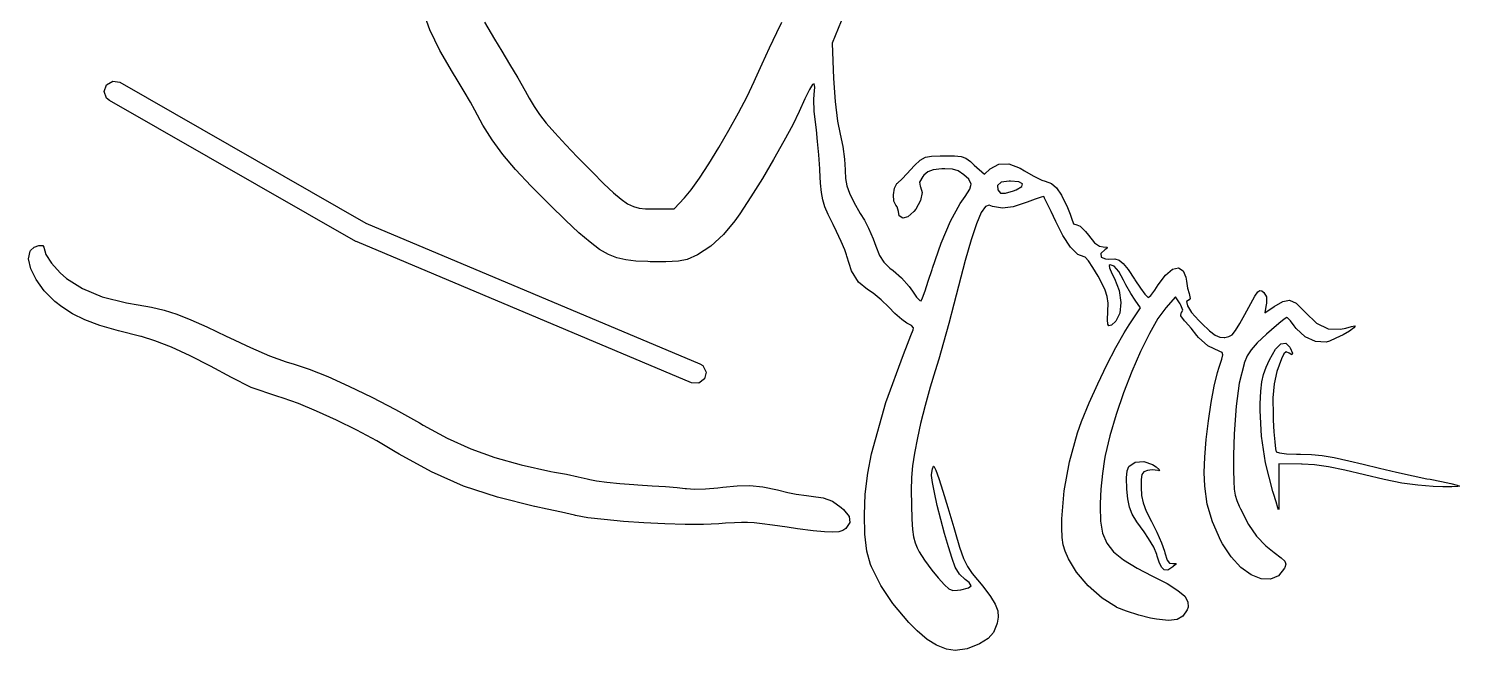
# Model space of a CAD drawing. Extents: x 26 to 70, y -152 to -25.
# Drawn here: x 48.4 to 58.72, y -120.49 to -116.01 of the extents above; entities that cross this region are included whole.
import ezdxf

# ---------------------------------------------------------------- set-up
doc = ezdxf.new("R2010")
doc.units = 0
doc.layers.add('BLACK', color=7, linetype='CONTINUOUS')

msp = doc.modelspace()

# ---------------------------------------------------------------- linework, layer by layer
at = {"layer": 'BLACK', "linetype": 'CONTINUOUS'}
for p, q in [((51.2954, -116.016), (51.2398, -115.863)), ((51.6907, -115.96), (51.7609, -116.083)), ((53.7971, -116.036), (53.8344, -115.96)), ((54.2629, -115.952), (54.1967, -116.112)), ((51.3666, -116.164), (51.2954, -116.016)), ((51.7609, -116.083), (51.8143, -116.17)), ((53.7456, -116.145), (53.7971, -116.036)), ((51.4597, -116.321), (51.3666, -116.164)), ((51.8143, -116.17), (51.871, -116.262)), ((53.6927, -116.26), (53.7456, -116.145)), ((54.1967, -116.112), (54.2072, -116.367)), ((51.871, -116.262), (51.9304, -116.362)), ((53.6455, -116.366), (53.6927, -116.26)), ((48.9643, -116.411), (49.0086, -116.385)), ((49.0086, -116.385), (49.0592, -116.394)), ((49.0592, -116.394), (50.8333, -117.408)), ((51.4932, -116.375), (51.4597, -116.321)), ((51.5441, -116.459), (51.4932, -116.375)), ((51.9304, -116.362), (51.9841, -116.456)), ((53.5841, -116.496), (53.6352, -116.389)), ((53.6352, -116.389), (53.6455, -116.366)), ((54.2072, -116.367), (54.2181, -116.533)), ((48.947, -116.459), (48.9643, -116.411)), ((48.9648, -116.507), (48.947, -116.459)), ((51.5888, -116.536), (51.5441, -116.459)), ((51.9841, -116.456), (52.0124, -116.507)), ((53.5219, -116.614), (53.5841, -116.496)), ((54.0339, -116.445), (54.0012, -116.512)), ((54.0556, -116.41), (54.0339, -116.445)), ((54.0677, -116.405), (54.0556, -116.41)), ((54.065, -116.518), (54.0674, -116.481)), ((54.0674, -116.481), (54.0713, -116.429)), ((54.0713, -116.429), (54.0677, -116.405)), ((48.9848, -116.524), (48.9648, -116.507)), ((50.7628, -117.54), (48.9848, -116.524)), ((51.6203, -116.595), (51.5888, -116.536)), ((51.6782, -116.703), (51.6203, -116.595)), ((52.0124, -116.507), (52.0472, -116.568)), ((52.0472, -116.568), (52.0863, -116.626)), ((53.9596, -116.604), (53.913, -116.701)), ((54.0012, -116.512), (53.9596, -116.604)), ((54.0668, -116.602), (54.065, -116.518)), ((54.076, -116.681), (54.0668, -116.602)), ((54.2181, -116.533), (54.2358, -116.675)), ((51.7446, -116.809), (51.6782, -116.703)), ((52.0863, -116.626), (52.1344, -116.688)), ((52.1344, -116.688), (52.196, -116.758)), ((53.4525, -116.739), (53.5219, -116.614)), ((53.913, -116.701), (53.8499, -116.819)), ((54.0838, -116.736), (54.076, -116.681)), ((54.2358, -116.675), (54.2547, -116.768)), ((51.8217, -116.914), (51.7446, -116.809)), ((52.196, -116.758), (52.2757, -116.844)), ((53.3798, -116.864), (53.4525, -116.739)), ((54.0927, -116.82), (54.0838, -116.736)), ((54.2547, -116.768), (54.2731, -116.856)), ((51.914, -117.023), (51.8217, -116.914)), ((52.2757, -116.844), (52.3588, -116.93)), ((53.3077, -116.981), (53.3798, -116.864)), ((53.8499, -116.819), (53.7754, -116.951)), ((54.1009, -116.917), (54.0927, -116.82)), ((54.2731, -116.856), (54.2864, -116.948)), ((52.3588, -116.93), (52.4656, -117.039)), ((53.2399, -117.085), (53.3077, -116.981)), ((53.7754, -116.951), (53.6942, -117.087)), ((54.1073, -117.017), (54.1009, -116.917)), ((54.1077, -117.026), (54.1073, -117.017)), ((54.2864, -116.948), (54.2919, -117.025)), ((54.7362, -117.053), (54.7913, -116.993)), ((54.7913, -116.993), (54.8324, -116.955)), ((54.8324, -116.955), (54.87, -116.934)), ((54.87, -116.934), (54.9147, -116.925)), ((54.9147, -116.925), (54.977, -116.923)), ((54.989, -117.018), (54.9263, -117.024)), ((54.977, -116.923), (55.0058, -116.923)), ((55.0095, -117.017), (54.989, -117.018)), ((55.0058, -116.923), (55.0788, -116.924)), ((55.0661, -117.019), (55.0095, -117.017)), ((55.0788, -116.924), (55.1268, -116.929)), ((55.1268, -116.929), (55.1617, -116.941)), ((55.1617, -116.941), (55.195, -116.965)), ((55.195, -116.965), (55.2225, -116.99)), ((55.2225, -116.99), (55.2961, -117.056)), ((55.2961, -117.056), (55.3377, -117.017)), ((55.3377, -117.017), (55.3984, -116.983)), ((55.3984, -116.983), (55.4714, -116.982)), ((55.4714, -116.982), (55.5535, -117.013)), ((55.5535, -117.013), (55.585, -117.033)), ((52.0262, -117.143), (51.914, -117.023)), ((52.4656, -117.039), (52.5511, -117.125)), ((53.1803, -117.169), (53.2399, -117.085)), ((53.6942, -117.087), (53.6112, -117.22)), ((54.1132, -117.12), (54.1077, -117.026)), ((54.1195, -117.189), (54.1132, -117.12)), ((54.2919, -117.025), (54.2919, -117.029)), ((54.2919, -117.029), (54.2943, -117.087)), ((54.2943, -117.087), (54.3031, -117.139)), ((54.6649, -117.123), (54.6679, -117.12)), ((54.6679, -117.12), (54.7015, -117.089)), ((54.7015, -117.089), (54.7362, -117.053)), ((54.8517, -117.073), (54.8283, -117.114)), ((54.8283, -117.114), (54.8318, -117.142)), ((54.8582, -117.064), (54.8517, -117.073)), ((54.887, -117.038), (54.8582, -117.064)), ((54.9263, -117.024), (54.887, -117.038)), ((55.1067, -117.032), (55.0661, -117.019)), ((55.1467, -117.061), (55.1067, -117.032)), ((55.1819, -117.093), (55.1467, -117.061)), ((55.2, -117.127), (55.1819, -117.093)), ((55.4155, -117.113), (55.3897, -117.137)), ((55.4738, -117.106), (55.4155, -117.113)), ((55.4839, -117.106), (55.4738, -117.106)), ((55.5435, -117.112), (55.4839, -117.106)), ((55.571, -117.125), (55.5435, -117.112)), ((55.585, -117.033), (55.6466, -117.069)), ((55.6466, -117.069), (55.71, -117.098)), ((55.71, -117.098), (55.7343, -117.106)), ((55.7343, -117.106), (55.7793, -117.124)), ((52.1629, -117.28), (52.0262, -117.143)), ((52.5511, -117.125), (52.6196, -117.19)), ((52.6196, -117.19), (52.6752, -117.237)), ((53.1328, -117.227), (53.1803, -117.169)), ((53.6112, -117.22), (53.5312, -117.342)), ((54.1294, -117.242), (54.1195, -117.189)), ((54.3031, -117.139), (54.3216, -117.193)), ((54.3216, -117.193), (54.3528, -117.257)), ((54.639, -117.205), (54.6471, -117.157)), ((54.6419, -117.251), (54.639, -117.205)), ((54.6471, -117.157), (54.6649, -117.123)), ((54.8318, -117.142), (54.8346, -117.146)), ((54.8346, -117.146), (54.8474, -117.188)), ((54.8474, -117.188), (54.835, -117.245)), ((55.1211, -117.268), (55.1567, -117.216)), ((55.1567, -117.216), (55.1913, -117.164)), ((55.1913, -117.164), (55.1977, -117.137)), ((55.1977, -117.137), (55.2, -117.127)), ((55.3897, -117.137), (55.3931, -117.17)), ((55.3931, -117.17), (55.4114, -117.192)), ((55.4114, -117.192), (55.4465, -117.193)), ((55.4465, -117.193), (55.5045, -117.175)), ((55.5045, -117.175), (55.5238, -117.168)), ((55.5238, -117.168), (55.5649, -117.144)), ((55.5649, -117.144), (55.571, -117.125)), ((55.705, -117.221), (55.662, -117.236)), ((55.7232, -117.218), (55.705, -117.221)), ((55.7291, -117.229), (55.7232, -117.218)), ((55.7793, -117.124), (55.8145, -117.154)), ((55.8145, -117.154), (55.8503, -117.208)), ((55.8503, -117.208), (55.8572, -117.22)), ((55.8572, -117.22), (55.8892, -117.283)), ((52.2744, -117.388), (52.1629, -117.28)), ((52.6752, -117.237), (52.7221, -117.269)), ((52.7221, -117.269), (52.7644, -117.289)), ((52.7644, -117.289), (52.8064, -117.3)), ((52.8064, -117.3), (52.852, -117.305)), ((52.852, -117.305), (52.9056, -117.306)), ((52.9056, -117.306), (52.9122, -117.306)), ((52.9122, -117.306), (53.0584, -117.306)), ((53.0584, -117.306), (53.1328, -117.227)), ((54.1452, -117.292), (54.1294, -117.242)), ((54.1695, -117.347), (54.1452, -117.292)), ((54.3528, -117.257), (54.3999, -117.339)), ((54.6568, -117.279), (54.6419, -117.251)), ((54.6668, -117.291), (54.6568, -117.279)), ((54.675, -117.326), (54.6668, -117.291)), ((54.6815, -117.357), (54.675, -117.326)), ((54.7858, -117.326), (54.7432, -117.364)), ((54.7997, -117.308), (54.7858, -117.326)), ((54.835, -117.245), (54.7997, -117.308)), ((55.0515, -117.395), (55.1211, -117.268)), ((55.3037, -117.288), (55.2731, -117.332)), ((55.3297, -117.279), (55.3037, -117.288)), ((55.3532, -117.288), (55.3297, -117.279)), ((55.4249, -117.301), (55.3532, -117.288)), ((55.5019, -117.292), (55.4249, -117.301)), ((55.5956, -117.261), (55.5019, -117.292)), ((55.603, -117.258), (55.5956, -117.261)), ((55.662, -117.236), (55.603, -117.258)), ((55.7478, -117.267), (55.7291, -117.229)), ((55.7758, -117.326), (55.7478, -117.267)), ((55.8097, -117.398), (55.7758, -117.326)), ((55.8892, -117.283), (55.9141, -117.343)), ((50.8333, -117.408), (53.2421, -118.422)), ((52.3707, -117.478), (52.2744, -117.388)), ((53.4956, -117.393), (53.4148, -117.49)), ((53.5312, -117.342), (53.4956, -117.393)), ((54.2048, -117.418), (54.1695, -117.347)), ((54.2293, -117.468), (54.2048, -117.418)), ((54.3999, -117.339), (54.4295, -117.388)), ((54.4295, -117.388), (54.4599, -117.446)), ((54.7062, -117.374), (54.6815, -117.357)), ((54.7432, -117.364), (54.7062, -117.374)), ((54.9839, -117.552), (55.0515, -117.395)), ((55.2382, -117.413), (55.199, -117.528)), ((55.2731, -117.332), (55.2382, -117.413)), ((55.8613, -117.499), (55.8097, -117.398)), ((55.9141, -117.343), (55.9233, -117.373)), ((55.9233, -117.373), (55.9389, -117.415)), ((55.9389, -117.415), (55.9609, -117.422)), ((55.9609, -117.422), (55.9869, -117.43)), ((55.9869, -117.43), (56.0241, -117.468)), ((52.451, -117.547), (52.3707, -117.478)), ((53.4148, -117.49), (53.3223, -117.574)), ((54.2629, -117.541), (54.2293, -117.468)), ((54.4599, -117.446), (54.4921, -117.521)), ((54.4921, -117.521), (54.5118, -117.574)), ((55.199, -117.528), (55.1557, -117.678)), ((55.9172, -117.583), (55.8613, -117.499)), ((56.0241, -117.468), (56.0453, -117.496)), ((56.0453, -117.496), (56.0891, -117.55)), ((48.4019, -117.667), (48.4128, -117.611)), ((48.4128, -117.611), (48.4165, -117.605)), ((48.4165, -117.605), (48.4425, -117.582)), ((48.4425, -117.582), (48.4763, -117.57)), ((48.4763, -117.57), (48.5038, -117.571)), ((48.5038, -117.571), (48.5119, -117.583)), ((48.5119, -117.583), (48.5266, -117.635)), ((48.5266, -117.635), (48.5674, -117.698)), ((50.7654, -117.541), (50.7628, -117.54)), ((50.7709, -117.544), (50.7654, -117.541)), ((53.1839, -118.56), (50.7709, -117.544)), ((52.5201, -117.598), (52.451, -117.547)), ((52.583, -117.635), (52.5201, -117.598)), ((52.6443, -117.659), (52.583, -117.635)), ((53.3223, -117.574), (53.227, -117.638)), ((54.2879, -117.601), (54.2629, -117.541)), ((54.3002, -117.637), (54.2879, -117.601)), ((54.302, -117.646), (54.3002, -117.637)), ((54.5118, -117.574), (54.5386, -117.643)), ((54.9203, -117.734), (54.9839, -117.552)), ((55.9692, -117.635), (55.9172, -117.583)), ((56.016, -117.652), (55.9692, -117.635)), ((56.0891, -117.55), (56.1266, -117.576)), ((56.1266, -117.576), (56.1509, -117.58)), ((56.1656, -117.599), (56.135, -117.628)), ((56.135, -117.628), (56.1374, -117.653)), ((56.1509, -117.58), (56.1815, -117.582)), ((56.1789, -117.591), (56.1656, -117.599)), ((56.1815, -117.582), (56.1789, -117.591)), ((48.4172, -117.737), (48.4019, -117.667)), ((48.4558, -117.816), (48.4172, -117.737)), ((48.5674, -117.698), (48.629, -117.766)), ((52.7091, -117.674), (52.6443, -117.659)), ((52.782, -117.682), (52.7091, -117.674)), ((52.868, -117.686), (52.782, -117.682)), ((52.8852, -117.687), (52.868, -117.686)), ((52.9984, -117.687), (52.8852, -117.687)), ((53.0891, -117.682), (52.9984, -117.687)), ((53.1507, -117.671), (53.0891, -117.682)), ((53.227, -117.638), (53.1507, -117.671)), ((54.3371, -117.753), (54.302, -117.646)), ((54.5386, -117.643), (54.5691, -117.691)), ((54.5691, -117.691), (54.6139, -117.733)), ((54.6139, -117.733), (54.6384, -117.751)), ((54.9179, -117.742), (54.9203, -117.734)), ((55.1557, -117.678), (55.1086, -117.862)), ((56.0217, -117.655), (56.016, -117.652)), ((56.0455, -117.681), (56.0217, -117.655)), ((56.0785, -117.728), (56.0455, -117.681)), ((56.1153, -117.791), (56.0785, -117.728)), ((56.1374, -117.653), (56.1697, -117.667)), ((56.1697, -117.667), (56.1937, -117.668)), ((56.1937, -117.668), (56.2348, -117.667)), ((56.2033, -117.709), (56.1942, -117.713)), ((56.1942, -117.713), (56.198, -117.732)), ((56.198, -117.732), (56.2154, -117.772)), ((56.2312, -117.719), (56.2033, -117.709)), ((56.2647, -117.758), (56.2312, -117.719)), ((56.2348, -117.667), (56.2669, -117.676)), ((56.2669, -117.676), (56.2968, -117.7)), ((56.2968, -117.7), (56.3313, -117.743)), ((56.6508, -117.741), (56.6941, -117.73)), ((56.6941, -117.73), (56.7281, -117.752)), ((48.5148, -117.897), (48.4558, -117.816)), ((48.629, -117.766), (48.676, -117.808)), ((48.676, -117.808), (48.7894, -117.881)), ((54.3884, -117.835), (54.3371, -117.753)), ((54.4527, -117.888), (54.3884, -117.835)), ((54.6384, -117.751), (54.6983, -117.803)), ((54.6983, -117.803), (54.7534, -117.865)), ((54.8669, -117.896), (54.8909, -117.826)), ((54.8909, -117.826), (54.9179, -117.742)), ((56.1382, -117.833), (56.1153, -117.791)), ((56.1667, -117.892), (56.1382, -117.833)), ((56.2154, -117.772), (56.2333, -117.808)), ((56.2333, -117.808), (56.2676, -117.895)), ((56.2991, -117.819), (56.2647, -117.758)), ((56.3159, -117.853), (56.2991, -117.819)), ((56.3313, -117.743), (56.3771, -117.812)), ((56.3771, -117.812), (56.3811, -117.818)), ((56.3811, -117.818), (56.4201, -117.877)), ((56.5497, -117.853), (56.6016, -117.783)), ((56.6016, -117.783), (56.6508, -117.741)), ((56.7281, -117.752), (56.7283, -117.752)), ((56.7283, -117.752), (56.7491, -117.798)), ((56.7491, -117.798), (56.7537, -117.828)), ((56.7537, -117.828), (56.7603, -117.877)), ((48.5912, -117.973), (48.5148, -117.897)), ((48.7894, -117.881), (48.9328, -117.94)), ((48.9328, -117.94), (49.1077, -117.984)), ((54.4927, -117.913), (54.4527, -117.888)), ((54.5513, -117.961), (54.4927, -117.913)), ((54.7534, -117.865), (54.7764, -117.899)), ((54.7764, -117.899), (54.8057, -117.943)), ((54.8057, -117.943), (54.8291, -117.967)), ((54.8386, -117.968), (54.8487, -117.946)), ((54.8487, -117.946), (54.8669, -117.896)), ((55.1086, -117.862), (55.0754, -117.994)), ((56.1818, -117.938), (56.1667, -117.892)), ((56.1869, -117.985), (56.1818, -117.938)), ((56.2676, -117.895), (56.2802, -117.981)), ((56.3507, -117.917), (56.3159, -117.853)), ((56.3818, -117.965), (56.3507, -117.917)), ((56.4201, -117.877), (56.453, -117.92)), ((56.453, -117.92), (56.4741, -117.943)), ((56.4741, -117.943), (56.4773, -117.944)), ((56.4773, -117.944), (56.4946, -117.93)), ((56.4946, -117.93), (56.5233, -117.893)), ((56.5233, -117.893), (56.5497, -117.853)), ((56.6737, -117.94), (56.6038, -118.019)), ((56.7065, -117.99), (56.6737, -117.94)), ((56.7603, -117.877), (56.7715, -117.916)), ((56.7715, -117.916), (56.78, -117.953)), ((57.2159, -117.987), (57.2458, -117.934)), ((57.2458, -117.934), (57.2663, -117.905)), ((57.2663, -117.905), (57.2814, -117.894)), ((57.2814, -117.894), (57.2951, -117.897)), ((57.2951, -117.897), (57.3108, -117.908)), ((57.3108, -117.908), (57.3305, -117.94)), ((57.3305, -117.94), (57.3289, -117.991)), ((48.6415, -118.013), (48.5912, -117.973)), ((48.7184, -118.063), (48.6415, -118.013)), ((49.1077, -117.984), (49.1926, -117.998)), ((49.1926, -117.998), (49.2889, -118.015)), ((49.2889, -118.015), (49.3792, -118.037)), ((49.3792, -118.037), (49.4708, -118.066)), ((54.6063, -118.015), (54.5513, -117.961)), ((54.6502, -118.061), (54.6063, -118.015)), ((54.8291, -117.967), (54.8386, -117.968)), ((55.0754, -117.994), (55.0385, -118.133)), ((56.183, -118.105), (56.1853, -118.045)), ((56.1853, -118.045), (56.1869, -117.985)), ((56.2802, -117.981), (56.2717, -118.057)), ((56.3386, -118.141), (56.4213, -118.019)), ((56.4213, -118.019), (56.3818, -117.965)), ((56.6038, -118.019), (56.547, -118.097)), ((56.7131, -118), (56.7065, -117.99)), ((56.7276, -118.035), (56.7131, -118)), ((56.7175, -118.053), (56.7276, -118.035)), ((56.7715, -117.962), (56.7525, -117.974)), ((56.7525, -117.974), (56.7592, -118.005)), ((56.7592, -118.005), (56.7895, -118.052)), ((56.78, -117.953), (56.7715, -117.962)), ((57.1728, -118.067), (57.2159, -117.987)), ((57.3284, -117.995), (57.3168, -118.056)), ((57.3168, -118.056), (57.3859, -118.009)), ((57.3289, -117.991), (57.3284, -117.995)), ((57.3859, -118.009), (57.4474, -117.974)), ((57.4474, -117.974), (57.4967, -117.965)), ((57.4967, -117.965), (57.5428, -117.985)), ((57.5428, -117.985), (57.5945, -118.035)), ((57.5945, -118.035), (57.6104, -118.053)), ((48.808, -118.106), (48.7184, -118.063)), ((48.9163, -118.146), (48.808, -118.106)), ((49.0491, -118.185), (48.9163, -118.146)), ((49.4708, -118.066), (49.5709, -118.105)), ((49.5709, -118.105), (49.6869, -118.156)), ((54.6992, -118.104), (54.6502, -118.061)), ((54.7364, -118.129), (54.6992, -118.104)), ((54.7697, -118.147), (54.7364, -118.129)), ((54.7844, -118.163), (54.7697, -118.147)), ((55.0385, -118.133), (55.0009, -118.269)), ((56.1852, -118.138), (56.183, -118.105)), ((56.1939, -118.148), (56.1852, -118.138)), ((56.2108, -118.143), (56.1939, -118.148)), ((56.2427, -118.116), (56.2108, -118.143)), ((56.2717, -118.057), (56.2427, -118.116)), ((56.3022, -118.199), (56.3386, -118.141)), ((56.547, -118.097), (56.4854, -118.204)), ((56.7116, -118.077), (56.7141, -118.056)), ((56.7384, -118.112), (56.7116, -118.077)), ((56.7141, -118.056), (56.7175, -118.053)), ((56.7447, -118.119), (56.7384, -118.112)), ((56.7866, -118.167), (56.7447, -118.119)), ((56.7895, -118.052), (56.8413, -118.111)), ((56.8413, -118.111), (56.8625, -118.132)), ((56.8625, -118.132), (56.9194, -118.186)), ((57.1061, -118.183), (57.1369, -118.133)), ((57.1369, -118.133), (57.1728, -118.067)), ((57.4184, -118.132), (57.3655, -118.177)), ((57.4578, -118.102), (57.4184, -118.132)), ((57.4771, -118.09), (57.4578, -118.102)), ((57.4805, -118.091), (57.4771, -118.09)), ((57.5024, -118.112), (57.4805, -118.091)), ((57.5305, -118.15), (57.5024, -118.112)), ((57.5445, -118.169), (57.5305, -118.15)), ((57.6104, -118.053), (57.6912, -118.13)), ((57.6912, -118.13), (57.7755, -118.17)), ((57.9437, -118.154), (57.9678, -118.15)), ((57.9692, -118.151), (57.9609, -118.164)), ((57.9678, -118.15), (57.9692, -118.151)), ((49.2123, -118.225), (49.0491, -118.185)), ((49.2163, -118.226), (49.2123, -118.225)), ((49.3125, -118.256), (49.2163, -118.226)), ((49.4319, -118.303), (49.3125, -118.256)), ((49.6869, -118.156), (49.8259, -118.223)), ((49.8259, -118.223), (49.8521, -118.236)), ((49.8521, -118.236), (50.0018, -118.306)), ((54.741, -118.281), (54.7652, -118.218)), ((54.7652, -118.218), (54.7805, -118.177)), ((54.7805, -118.177), (54.7844, -118.163)), ((56.2428, -118.304), (56.3022, -118.199)), ((56.4854, -118.204), (56.4218, -118.333)), ((56.8283, -118.219), (56.7866, -118.167)), ((56.8387, -118.232), (56.8283, -118.219)), ((56.9062, -118.294), (56.8387, -118.232)), ((56.9194, -118.186), (56.9601, -118.217)), ((56.9601, -118.217), (56.9926, -118.231)), ((56.9926, -118.231), (57.0252, -118.233)), ((57.0252, -118.233), (57.0292, -118.233)), ((57.0292, -118.233), (57.0576, -118.227)), ((57.0576, -118.227), (57.0815, -118.213)), ((57.0815, -118.213), (57.1061, -118.183)), ((57.3299, -118.209), (57.2633, -118.271)), ((57.3655, -118.177), (57.3299, -118.209)), ((57.6084, -118.229), (57.5445, -118.169)), ((57.6832, -118.263), (57.6084, -118.229)), ((57.7755, -118.17), (57.8639, -118.174)), ((57.8307, -118.239), (57.7839, -118.259)), ((57.8821, -118.213), (57.8307, -118.239)), ((57.8639, -118.174), (57.901, -118.165)), ((57.9287, -118.187), (57.8821, -118.213)), ((57.901, -118.165), (57.9437, -118.154)), ((57.9609, -118.164), (57.9287, -118.187)), ((49.568, -118.365), (49.4319, -118.303)), ((50.0018, -118.306), (50.14, -118.365)), ((54.5854, -118.701), (54.711, -118.356)), ((54.711, -118.356), (54.741, -118.281)), ((55.0009, -118.269), (54.9657, -118.39)), ((56.1784, -118.43), (56.2428, -118.304)), ((56.4218, -118.333), (56.3588, -118.478)), ((56.9942, -118.334), (56.9062, -118.294)), ((57.0097, -118.341), (56.9942, -118.334)), ((57.0078, -118.39), (57.0148, -118.357)), ((57.0148, -118.357), (57.0097, -118.341)), ((57.2189, -118.321), (57.19, -118.366)), ((57.2633, -118.271), (57.2189, -118.321)), ((57.3521, -118.395), (57.3958, -118.318)), ((57.3958, -118.318), (57.4343, -118.278)), ((57.4343, -118.278), (57.4681, -118.273)), ((57.4551, -118.351), (57.4385, -118.386)), ((57.4719, -118.336), (57.4551, -118.351)), ((57.4681, -118.273), (57.4978, -118.302)), ((57.4922, -118.345), (57.4719, -118.336)), ((57.5132, -118.358), (57.4922, -118.345)), ((57.4978, -118.302), (57.5006, -118.308)), ((57.5006, -118.308), (57.5177, -118.347)), ((57.5177, -118.347), (57.5132, -118.358)), ((57.7594, -118.266), (57.6832, -118.263)), ((57.7839, -118.259), (57.7594, -118.266)), ((49.7145, -118.439), (49.568, -118.365)), ((49.865, -118.522), (49.7145, -118.439)), ((50.14, -118.365), (50.2593, -118.409)), ((50.2593, -118.409), (50.3171, -118.426)), ((50.3171, -118.426), (50.4262, -118.462)), ((50.4262, -118.462), (50.5597, -118.515)), ((53.2421, -118.422), (53.264, -118.436)), ((53.264, -118.436), (53.2874, -118.482)), ((54.9657, -118.39), (54.9399, -118.473)), ((56.1131, -118.566), (56.1784, -118.43)), ((56.9767, -118.485), (56.9884, -118.448)), ((56.9884, -118.448), (57.0078, -118.39)), ((57.1676, -118.423), (57.1335, -118.562)), ((57.1695, -118.417), (57.1676, -118.423)), ((57.19, -118.366), (57.1695, -118.417)), ((57.308, -118.499), (57.3273, -118.447)), ((57.3273, -118.447), (57.3521, -118.395)), ((57.4385, -118.386), (57.4055, -118.477)), ((50.0071, -118.594), (49.865, -118.522)), ((50.5597, -118.515), (50.7118, -118.583)), ((53.2351, -118.563), (53.1839, -118.56)), ((53.276, -118.532), (53.2351, -118.563)), ((53.2874, -118.482), (53.276, -118.532)), ((54.9399, -118.473), (54.9042, -118.59)), ((56.0512, -118.705), (56.1131, -118.566)), ((56.3588, -118.478), (56.2991, -118.632)), ((56.9533, -118.583), (56.9767, -118.485)), ((57.1335, -118.562), (57.1099, -118.729)), ((57.2894, -118.619), (57.2962, -118.553)), ((57.2962, -118.553), (57.308, -118.499)), ((57.4055, -118.477), (57.3853, -118.568)), ((50.1932, -118.657), (50.0071, -118.594)), ((50.2385, -118.67), (50.1932, -118.657)), ((50.7118, -118.583), (50.8765, -118.663)), ((50.8765, -118.663), (51.0481, -118.753)), ((54.9042, -118.59), (54.8676, -118.723)), ((56.2991, -118.632), (56.2454, -118.789)), ((56.9311, -118.702), (56.9533, -118.583)), ((57.2853, -118.71), (57.2894, -118.619)), ((57.3853, -118.568), (57.3763, -118.669)), ((57.3763, -118.669), (57.377, -118.792)), ((50.3492, -118.709), (50.2385, -118.67)), ((50.4793, -118.763), (50.3492, -118.709)), ((50.6215, -118.829), (50.4793, -118.763)), ((51.0481, -118.753), (51.2207, -118.849)), ((54.4808, -119.072), (54.5854, -118.701)), ((54.8676, -118.723), (54.8346, -118.854)), ((55.9967, -118.838), (56.0512, -118.705)), ((56.9114, -118.834), (56.9311, -118.702)), ((57.1099, -118.729), (57.0964, -118.928)), ((57.2843, -118.759), (57.2853, -118.71)), ((57.2931, -118.945), (57.2843, -118.759)), ((50.7684, -118.902), (50.6215, -118.829)), ((51.2207, -118.849), (51.247, -118.864)), ((51.247, -118.864), (51.4211, -118.959)), ((54.8346, -118.854), (54.8117, -118.956)), ((55.9668, -118.921), (55.9967, -118.838)), ((56.2454, -118.789), (56.2004, -118.941)), ((56.8957, -118.969), (56.9114, -118.834)), ((57.377, -118.792), (57.3786, -118.83)), ((57.3786, -118.83), (57.3837, -118.914)), ((50.9125, -118.979), (50.7684, -118.902)), ((51.0464, -119.057), (50.9125, -118.979)), ((51.4211, -118.959), (51.5903, -119.036)), ((54.8117, -118.956), (54.7903, -119.067)), ((55.9088, -119.128), (55.9668, -118.921)), ((56.2004, -118.941), (56.1668, -119.083)), ((56.8852, -119.096), (56.8957, -118.969)), ((57.0964, -118.928), (57.0929, -119.084)), ((57.3231, -119.136), (57.2931, -118.945)), ((57.3837, -118.914), (57.3896, -118.985)), ((51.0754, -119.074), (51.0464, -119.057)), ((51.3073, -119.202), (51.0754, -119.074)), ((51.5903, -119.036), (51.7645, -119.099)), ((54.4536, -119.212), (54.4808, -119.072)), ((54.7903, -119.067), (54.7767, -119.157)), ((57.3896, -118.985), (57.3957, -119.036)), ((57.3957, -119.036), (57.4005, -119.056)), ((57.4005, -119.056), (57.4234, -119.065)), ((57.4234, -119.065), (57.4749, -119.071)), ((57.4749, -119.071), (57.5471, -119.074)), ((57.5471, -119.074), (57.5761, -119.075)), ((57.5761, -119.075), (57.654, -119.077)), ((57.654, -119.077), (57.7316, -119.084)), ((51.7645, -119.099), (51.9537, -119.152)), ((51.9537, -119.152), (52.1682, -119.198)), ((54.7767, -119.157), (54.7697, -119.242)), ((54.9149, -119.221), (54.9202, -119.179)), ((54.9202, -119.179), (54.9283, -119.16)), ((54.9283, -119.16), (54.9316, -119.161)), ((54.9316, -119.161), (54.9453, -119.189)), ((55.8703, -119.339), (55.9088, -119.128)), ((56.1614, -119.111), (56.1462, -119.213)), ((56.1668, -119.083), (56.1614, -119.111)), ((56.3239, -119.193), (56.3372, -119.163)), ((56.3372, -119.163), (56.3836, -119.131)), ((56.3836, -119.131), (56.4441, -119.126)), ((56.4441, -119.126), (56.5084, -119.149)), ((56.5084, -119.149), (56.5349, -119.166)), ((56.5349, -119.166), (56.5584, -119.188)), ((56.8814, -119.207), (56.8852, -119.096)), ((57.0929, -119.084), (57.0925, -119.19)), ((57.3761, -119.343), (57.3231, -119.136)), ((57.5818, -119.146), (57.4192, -119.143)), ((57.4192, -119.143), (57.4195, -119.309)), ((57.5861, -119.146), (57.5818, -119.146)), ((57.6765, -119.152), (57.5861, -119.146)), ((57.7763, -119.166), (57.6765, -119.152)), ((57.7316, -119.084), (57.818, -119.099)), ((57.8939, -119.189), (57.7763, -119.166)), ((57.818, -119.099), (57.9227, -119.121)), ((57.9227, -119.121), (58.0263, -119.146)), ((58.0263, -119.146), (58.1438, -119.175)), ((58.1438, -119.175), (58.2681, -119.204)), ((51.5393, -119.304), (51.3073, -119.202)), ((52.1682, -119.198), (52.1952, -119.203)), ((52.1952, -119.203), (52.2815, -119.219)), ((52.2815, -119.219), (52.3644, -119.237)), ((52.3644, -119.237), (52.4302, -119.252)), ((52.4302, -119.252), (52.4494, -119.257)), ((52.4494, -119.257), (52.4973, -119.266)), ((52.4973, -119.266), (52.5724, -119.275)), ((52.5724, -119.275), (52.6653, -119.285)), ((52.6653, -119.285), (52.7669, -119.292)), ((54.4363, -119.362), (54.4536, -119.212)), ((54.7697, -119.242), (54.7679, -119.336)), ((54.9148, -119.228), (54.9149, -119.221)), ((54.9208, -119.277), (54.9148, -119.228)), ((54.9351, -119.351), (54.9208, -119.277)), ((54.9453, -119.189), (54.9672, -119.249)), ((54.9672, -119.249), (54.9966, -119.34)), ((56.1462, -119.213), (56.1349, -119.326)), ((56.3195, -119.245), (56.3239, -119.193)), ((56.3233, -119.326), (56.3195, -119.245)), ((56.4264, -119.256), (56.4255, -119.311)), ((56.4318, -119.22), (56.4264, -119.256)), ((56.4455, -119.201), (56.4318, -119.22)), ((56.471, -119.192), (56.4455, -119.201)), ((56.5062, -119.187), (56.471, -119.192)), ((56.5485, -119.191), (56.5062, -119.187)), ((56.5534, -119.193), (56.5485, -119.191)), ((56.5584, -119.188), (56.5534, -119.193)), ((56.8844, -119.304), (56.8814, -119.207)), ((57.0925, -119.19), (57.0936, -119.268)), ((57.0936, -119.268), (57.0972, -119.325)), ((58.0376, -119.223), (57.8939, -119.189)), ((58.1792, -119.257), (58.0376, -119.223)), ((58.3067, -119.282), (58.1792, -119.257)), ((58.2681, -119.204), (58.3866, -119.23)), ((58.4206, -119.298), (58.3067, -119.282)), ((58.3866, -119.23), (58.4865, -119.251)), ((58.4865, -119.251), (58.5113, -119.255)), ((58.5113, -119.255), (58.5923, -119.271)), ((58.5923, -119.271), (58.6595, -119.286)), ((58.6595, -119.286), (58.7051, -119.298)), ((51.7828, -119.385), (51.5393, -119.304)), ((52.0493, -119.45), (51.7828, -119.385)), ((52.7669, -119.292), (52.7959, -119.294)), ((52.7959, -119.294), (52.8988, -119.301)), ((52.8988, -119.301), (52.9963, -119.308)), ((52.9963, -119.308), (53.0788, -119.315)), ((53.0788, -119.315), (53.137, -119.321)), ((53.137, -119.321), (53.1474, -119.322)), ((53.1474, -119.322), (53.2048, -119.325)), ((53.2048, -119.325), (53.2843, -119.323)), ((53.2843, -119.323), (53.3723, -119.316)), ((53.3723, -119.316), (53.4077, -119.312)), ((53.4077, -119.312), (53.512, -119.301)), ((53.512, -119.301), (53.6043, -119.3)), ((53.6043, -119.3), (53.6974, -119.31)), ((53.6974, -119.31), (53.8041, -119.332)), ((53.8041, -119.332), (53.878, -119.35)), ((53.878, -119.35), (53.9382, -119.362)), ((53.9382, -119.362), (54.0119, -119.372)), ((54.0119, -119.372), (54.046, -119.376)), ((54.046, -119.376), (54.1334, -119.388)), ((54.1334, -119.388), (54.2006, -119.413)), ((54.4297, -119.511), (54.4363, -119.362)), ((54.7679, -119.336), (54.7697, -119.439)), ((54.9558, -119.443), (54.9351, -119.351)), ((54.9966, -119.34), (55.0325, -119.458)), ((55.8545, -119.54), (55.8703, -119.339)), ((56.1349, -119.326), (56.1294, -119.43)), ((56.3303, -119.397), (56.3233, -119.326)), ((56.4255, -119.311), (56.4283, -119.371)), ((56.4283, -119.371), (56.4393, -119.425)), ((56.9026, -119.435), (56.8844, -119.304)), ((57.0972, -119.325), (57.1044, -119.369)), ((57.1044, -119.369), (57.1161, -119.407)), ((57.3801, -119.357), (57.3761, -119.343)), ((57.3984, -119.417), (57.3801, -119.357)), ((57.4194, -119.382), (57.4189, -119.439)), ((57.4195, -119.309), (57.4194, -119.382)), ((58.5315, -119.306), (58.4206, -119.298)), ((58.602, -119.309), (58.5315, -119.306)), ((58.6667, -119.31), (58.602, -119.309)), ((58.7087, -119.308), (58.6667, -119.31)), ((58.7051, -119.298), (58.721, -119.304)), ((58.721, -119.304), (58.7087, -119.308)), ((52.0525, -119.451), (52.0493, -119.45)), ((52.1419, -119.47), (52.0525, -119.451)), ((52.2442, -119.493), (52.1419, -119.47)), ((52.3381, -119.514), (52.2442, -119.493)), ((54.2006, -119.413), (54.2632, -119.459)), ((54.2632, -119.459), (54.2784, -119.472)), ((54.2784, -119.472), (54.319, -119.523)), ((54.7697, -119.439), (54.773, -119.542)), ((54.9808, -119.544), (54.9558, -119.443)), ((55.0325, -119.458), (55.0741, -119.602)), ((56.1294, -119.43), (56.1291, -119.45)), ((56.1291, -119.45), (56.133, -119.557)), ((56.3417, -119.456), (56.3303, -119.397)), ((56.3619, -119.507), (56.3417, -119.456)), ((56.4393, -119.425), (56.4624, -119.484)), ((56.4624, -119.484), (56.5007, -119.56)), ((56.9405, -119.562), (56.9026, -119.435)), ((57.1161, -119.407), (57.1334, -119.448)), ((57.1334, -119.448), (57.1421, -119.467)), ((57.1421, -119.467), (57.2002, -119.58)), ((57.4118, -119.46), (57.3984, -119.417)), ((57.4176, -119.476), (57.4118, -119.46)), ((57.4181, -119.471), (57.4176, -119.476)), ((57.4189, -119.439), (57.4181, -119.471)), ((52.3452, -119.516), (52.3381, -119.514)), ((52.4359, -119.532), (52.3452, -119.516)), ((52.5541, -119.546), (52.4359, -119.532)), ((52.6915, -119.559), (52.5541, -119.546)), ((52.84, -119.569), (52.6915, -119.559)), ((52.9913, -119.576), (52.84, -119.569)), ((53.1373, -119.58), (52.9913, -119.576)), ((53.2697, -119.58), (53.1373, -119.58)), ((53.3804, -119.576), (53.2697, -119.58)), ((53.429, -119.572), (53.3804, -119.576)), ((53.4932, -119.568), (53.429, -119.572)), ((53.5431, -119.566), (53.4932, -119.568)), ((53.5872, -119.566), (53.5431, -119.566)), ((53.6338, -119.569), (53.5872, -119.566)), ((53.6913, -119.576), (53.6338, -119.569)), ((53.7681, -119.586), (53.6913, -119.576)), ((53.8727, -119.601), (53.7681, -119.586)), ((54.3247, -119.567), (54.2958, -119.609)), ((54.319, -119.523), (54.3247, -119.567)), ((54.4336, -119.651), (54.4297, -119.511)), ((54.773, -119.542), (54.7775, -119.616)), ((55.0082, -119.646), (54.9808, -119.544)), ((55.8538, -119.606), (55.8545, -119.54)), ((56.133, -119.557), (56.1478, -119.643)), ((56.3956, -119.562), (56.3619, -119.507)), ((56.4477, -119.634), (56.3956, -119.562)), ((56.5007, -119.56), (56.5385, -119.637)), ((57.0017, -119.698), (56.9405, -119.562)), ((57.2002, -119.58), (57.2587, -119.666)), ((53.9483, -119.611), (53.8727, -119.601)), ((54.0596, -119.626), (53.9483, -119.611)), ((54.1428, -119.634), (54.0596, -119.626)), ((54.2029, -119.636), (54.1428, -119.634)), ((54.245, -119.633), (54.2029, -119.636)), ((54.2741, -119.624), (54.245, -119.633)), ((54.2952, -119.61), (54.2741, -119.624)), ((54.2958, -119.609), (54.2952, -119.61)), ((54.4483, -119.772), (54.4336, -119.651)), ((54.7775, -119.616), (54.7844, -119.67)), ((54.7844, -119.67), (54.7951, -119.712)), ((55.0361, -119.743), (55.0082, -119.646)), ((55.0741, -119.602), (55.0842, -119.637)), ((55.0842, -119.637), (55.1166, -119.745)), ((55.8558, -119.675), (55.8538, -119.606)), ((55.8631, -119.727), (55.8558, -119.675)), ((56.1478, -119.643), (56.1776, -119.715)), ((56.4798, -119.681), (56.4477, -119.634)), ((56.5161, -119.745), (56.4798, -119.681)), ((56.5385, -119.637), (56.5715, -119.712)), ((57.0127, -119.719), (57.0017, -119.698)), ((57.2587, -119.666), (57.3249, -119.735)), ((54.4738, -119.868), (54.4483, -119.772)), ((54.7951, -119.712), (54.811, -119.75)), ((54.811, -119.75), (54.8244, -119.777)), ((54.8244, -119.777), (54.863, -119.839)), ((55.0623, -119.826), (55.0361, -119.743)), ((55.1166, -119.745), (55.1452, -119.825)), ((55.8775, -119.774), (55.8631, -119.727)), ((55.9008, -119.828), (55.8775, -119.774)), ((56.1776, -119.715), (56.2265, -119.777)), ((56.2265, -119.777), (56.2985, -119.836)), ((56.5378, -119.798), (56.5161, -119.745)), ((56.5411, -119.809), (56.5378, -119.798)), ((56.5715, -119.712), (56.5937, -119.774)), ((56.5937, -119.774), (56.5968, -119.785)), ((56.5968, -119.785), (56.613, -119.837)), ((57.0753, -119.814), (57.0127, -119.719)), ((57.3249, -119.735), (57.3847, -119.783)), ((57.3847, -119.783), (57.4363, -119.82)), ((54.4812, -119.886), (54.4738, -119.868)), ((54.5472, -120.021), (54.4812, -119.886)), ((54.863, -119.839), (54.9151, -119.911)), ((55.085, -119.888), (55.0623, -119.826)), ((55.1161, -119.939), (55.085, -119.888)), ((55.1452, -119.825), (55.173, -119.883)), ((55.173, -119.883), (55.2032, -119.928)), ((55.9586, -119.924), (55.9008, -119.828)), ((56.2985, -119.836), (56.3978, -119.895)), ((56.3978, -119.895), (56.5029, -119.95)), ((56.5588, -119.859), (56.5411, -119.809)), ((56.5755, -119.891), (56.5588, -119.859)), ((56.593, -119.908), (56.5755, -119.891)), ((56.613, -119.837), (56.6309, -119.86)), ((56.6545, -119.886), (56.6176, -119.91)), ((56.6309, -119.86), (56.6537, -119.863)), ((56.6537, -119.863), (56.6787, -119.861)), ((56.6746, -119.869), (56.6545, -119.886)), ((56.6787, -119.861), (56.6746, -119.869)), ((57.1455, -119.89), (57.0753, -119.814)), ((57.2189, -119.943), (57.1455, -119.89)), ((57.4588, -119.896), (57.4156, -119.95)), ((57.4363, -119.82), (57.4627, -119.846)), ((57.461, -119.891), (57.4588, -119.896)), ((57.4692, -119.867), (57.461, -119.891)), ((57.4627, -119.846), (57.4692, -119.867)), ((54.9151, -119.911), (54.9609, -119.966)), ((54.9609, -119.966), (55.0075, -120.016)), ((55.1567, -119.978), (55.1161, -119.939)), ((55.186, -119.999), (55.1567, -119.978)), ((55.2004, -120.022), (55.186, -119.999)), ((55.2032, -119.928), (55.2077, -119.933)), ((55.2077, -119.933), (55.2848, -120.026)), ((56.0443, -120.024), (55.9586, -119.924)), ((56.5029, -119.95), (56.6127, -120.007)), ((56.6176, -119.91), (56.593, -119.908)), ((56.6127, -120.007), (56.6907, -120.056)), ((57.2913, -119.972), (57.2189, -119.943)), ((57.3583, -119.975), (57.2913, -119.972)), ((57.4156, -119.95), (57.3583, -119.975)), ((54.6344, -120.151), (54.5472, -120.021)), ((55.0075, -120.016), (55.0398, -120.045)), ((55.0398, -120.045), (55.0677, -120.056)), ((55.0677, -120.056), (55.101, -120.055)), ((55.101, -120.055), (55.1265, -120.051)), ((55.1265, -120.051), (55.181, -120.038)), ((55.181, -120.038), (55.2004, -120.022)), ((55.2848, -120.026), (55.3393, -120.099)), ((55.3393, -120.099), (55.3741, -120.156)), ((56.1445, -120.112), (56.0443, -120.024)), ((56.2483, -120.177), (56.1445, -120.112)), ((56.6907, -120.056), (56.74, -120.098)), ((56.74, -120.098), (56.7633, -120.138)), ((54.7491, -120.286), (54.6344, -120.151)), ((55.3741, -120.156), (55.3918, -120.204)), ((55.3918, -120.204), (55.3952, -120.248)), ((56.2516, -120.178), (56.2483, -120.177)), ((56.3213, -120.206), (56.2516, -120.178)), ((56.408, -120.234), (56.3213, -120.206)), ((56.7571, -120.196), (56.7275, -120.241)), ((56.7637, -120.177), (56.7571, -120.196)), ((56.7633, -120.138), (56.7637, -120.177)), ((54.8105, -120.348), (54.7491, -120.286)), ((55.3856, -120.298), (55.3612, -120.359)), ((55.387, -120.293), (55.3856, -120.298)), ((55.3952, -120.248), (55.387, -120.293)), ((56.4937, -120.255), (56.408, -120.234)), ((56.5361, -120.263), (56.4937, -120.255)), ((56.6229, -120.273), (56.5361, -120.263)), ((56.6847, -120.266), (56.6229, -120.273)), ((56.7275, -120.241), (56.6847, -120.266)), ((54.8816, -120.41), (54.8105, -120.348)), ((54.9489, -120.451), (54.8816, -120.41)), ((55.323, -120.403), (55.26, -120.441)), ((55.3612, -120.359), (55.323, -120.403)), ((55.0213, -120.48), (54.9489, -120.451)), ((55.0836, -120.488), (55.0213, -120.48)), ((55.1699, -120.476), (55.0836, -120.488)), ((55.2589, -120.442), (55.1699, -120.476)), ((55.26, -120.441), (55.2589, -120.442))]:
    msp.add_line(p, q, dxfattribs=at)

doc.saveas('drawing.dxf')
